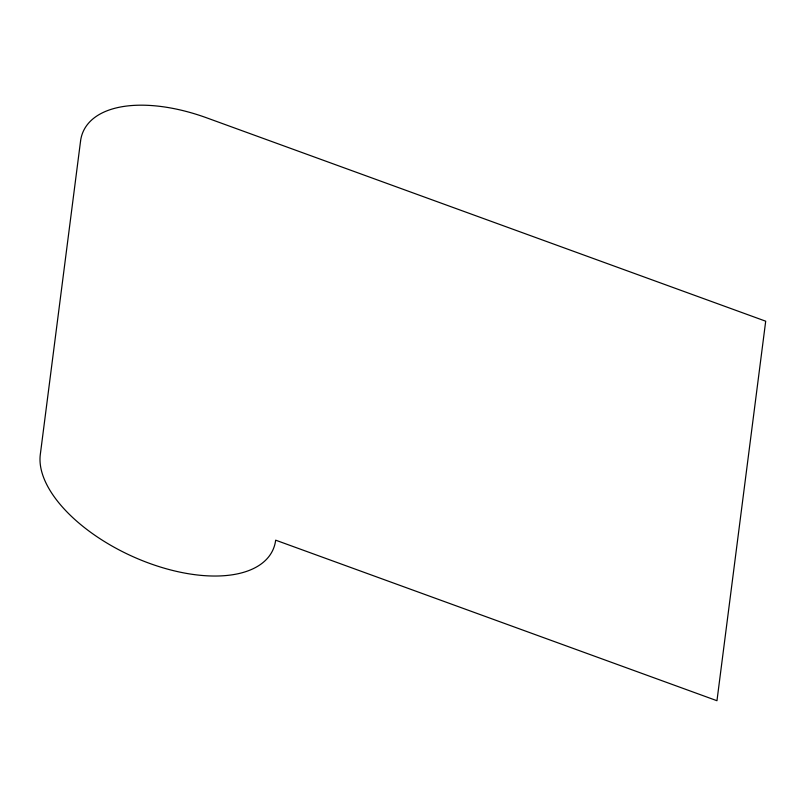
<?xml version="1.0" encoding="UTF-8"?>
<svg xmlns="http://www.w3.org/2000/svg" width="806" height="806" viewBox="0 0 806 806"><rect width="100%" height="100%" fill="white"/><g stroke="black" fill="none" stroke-linecap="round" stroke-linejoin="round"><path stroke-width="1.21" d="M80.56 141.04L40.3 454.554A126.381 64.329 24.6 0 0 149.503 563.364A126.381 64.329 24.6 0 0 275.662 540.171L716.967 700.716L765.7 321.201L206.709 117.847A126.381 64.329 24.6 0 0 80.56 141.04"/></g></svg>
